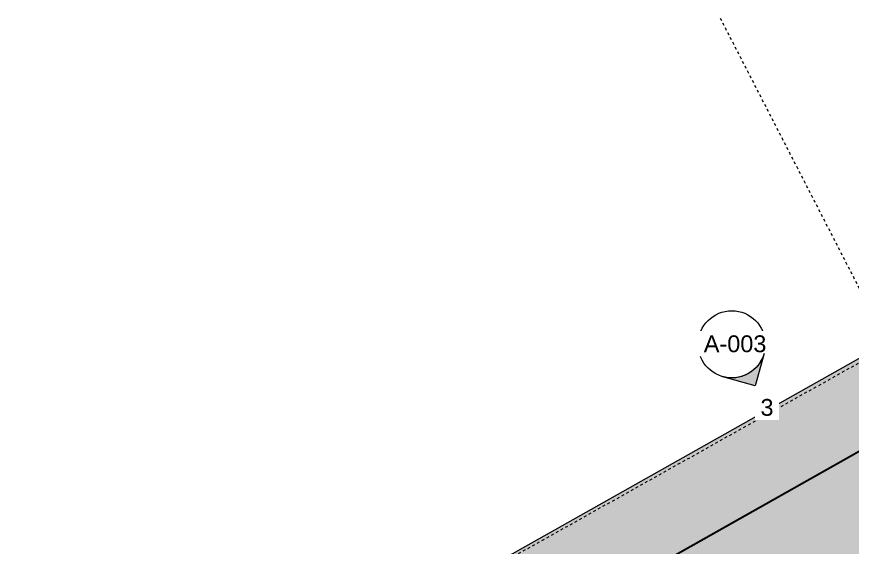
# Model space of a CAD drawing. Header units: metres. Extents: x -11.7 to 73.2, y 41.7 to 99.3.
# Drawn here: x -11.75 to 19.35, y 79.61 to 99.33 of the extents above; entities that cross this region are included whole.
import ezdxf

# ---------------------------------------------------------------- set-up
doc = ezdxf.new("R2010")
doc.units = ezdxf.units.M
doc.linetypes.add('Dash dot', pattern=[0.015875, 0.00635, -0.004763, 0, -0.004763])
for name, color, linetype, lineweight in [('A-DETL', 3, 'Continuous', 5), ('A-PISO', 51, 'Continuous', 9), ('A-PISO-ACHU', 8, 'Continuous', 9), ('A-TEXT-SIMB', 111, 'Continuous', 5)]:
    doc.layers.add(name, color=color, linetype=linetype, lineweight=lineweight)
doc.styles.add('Arial_1', font='arial.ttf', dxfattribs={"height": 0.625})

# ---------------------------------------------------------------- blocks, each defined once
blk = doc.blocks.new('Elevation - Flecha rellenada-118254-Nivel 1')
at = {"layer": 'A-TEXT-SIMB'}
blk.add_circle((0, 0), 0.005, dxfattribs=at)
blk = doc.blocks.new('Elevation - Flecha rellenada-117977-Nivel 1')
at = {"layer": 'A-TEXT-SIMB'}
h = blk.add_hatch(color=256, dxfattribs=at)
edge = h.paths.add_edge_path(flags=0)
edge.add_line((-0.00354, 0.00354), (0, 0.00707))
edge.add_line((0, 0.00707), (0.00354, 0.00354))
edge.add_arc((0, 0), 0.005, 45, 135)
for p, q in [((0, 0.00707), (-0.00354, 0.00354)), ((0, 0.00707), (-0.00354, 0.00354)), ((0.00354, 0.00354), (0, 0.00707)), ((0.00354, 0.00354), (0, 0.00707))]:
    blk.add_line(p, q, dxfattribs=at)
blk.add_arc((0, 0), 0.005, 45, 135, dxfattribs=at)
blk.add_arc((0, 0), 0.005, 45, 135, dxfattribs=at)

msp = doc.modelspace()

# ---------------------------------------------------------------- hatches: boundary and pattern name
at = {"layer": 'A-PISO-ACHU', "lineweight": 5}
h = msp.add_hatch(color=256, dxfattribs=at)
edge = h.paths.add_edge_path(flags=0)
edge.add_line((-11.744, 67.478), (-11.744, 68.992))
edge.add_line((-11.744, 68.992), (20.68, 87.24))
edge.add_line((20.68, 87.24), (42.763, 99.321))
edge.add_line((42.763, 99.321), (49.014, 99.321))
edge.add_line((49.014, 99.321), (22.136, 84.617))
edge.add_line((22.136, 84.617), (-8.422, 67.419))
edge.add_arc((-9.969, 75.372), 8.102, 263.7019, 281.0136, ccw=False)
edge.add_arc((-12.533, 60.522), 7, 76.1603, 83.5347)
h.paths.add_polyline_path([(73.158, 99.321), (73.158, 41.66)], flags=0)
edge = h.paths.add_edge_path(flags=0)
edge.add_line((69.851, 99.321), (73.158, 99.321))
edge.add_line((65.916, 97.168), (69.851, 99.321))
edge = h.paths.add_edge_path(flags=0)
edge.add_line((73.158, 51.904), (73.158, 50.909))
edge.add_line((73.158, 50.909), (67.409, 50.912))
edge.add_line((67.409, 50.912), (67.406, 45.89))
edge.add_arc((67.769, 48.868), 3, 197.8091, 263.0532, ccw=False)
edge.add_line((64.913, 47.95), (64.926, 52.057))
edge.add_arc((67.357, 51.838), 2.44, 138.4696, 174.8617, ccw=False)
edge.add_line((65.53, 53.456), (67.412, 55.146))
edge.add_line((67.412, 55.146), (67.438, 93.14))
edge.add_line((67.438, 93.14), (65.566, 94.511))
edge.add_arc((67.872, 96.43), 3, 186.297, 219.7758, ccw=False)
edge.add_line((64.89, 96.101), (64.89, 96.179))
edge.add_line((64.89, 96.179), (64.884, 98.083))
edge.add_arc((67.871, 97.808), 3, 152.3867, 174.7408, ccw=False)
edge.add_arc((100.814, 69.292), 46.495, 139.7706, 139.9679, ccw=False)
edge.add_line((65.316, 99.321), (73.158, 99.321))
edge.add_line((65.918, 96.156), (65.916, 97.168))
edge.add_arc((67.9, 96.421), 2, 187.6142, 217.5848)
edge.add_line((66.315, 95.202), (68.416, 93.664))
edge.add_line((68.416, 93.664), (68.432, 51.911))
edge.add_line((68.432, 51.911), (73.158, 51.904))
h.paths.add_polyline_path([(20.105, 57.717), (26.684, 61.399), (27.997, 59.062), (49.236, 71.036), (49.236, 57.717)], flags=0)
edge = h.paths.add_edge_path(flags=0)
edge.add_line((-5.712, 46.001), (54.461, 46.001))
edge.add_line((54.461, 46.001), (54.461, 90.902))
edge.add_line((54.461, 90.902), (26.988, 75.873))
edge.add_line((26.988, 75.873), (-6.336, 57.118))
edge.add_arc((5.07, 53.317), 12.023, 127.3503, 161.5712, ccw=False)
edge.add_line((-2.224, 62.875), (25.532, 78.496))
edge.add_line((25.532, 78.496), (55.413, 94.842))
edge.add_arc((56.806, 92.034), 3.135, 2.608, 116.3852, ccw=False)
edge.add_line((59.938, 92.176), (59.934, 86.617))
edge.add_line((59.934, 86.617), (57.431, 79.662))
edge.add_line((57.431, 79.662), (57.411, 49.633))
edge.add_line((57.411, 49.633), (57.408, 44.767))
edge.add_arc((59.408, 44.765), 2, 179.9609, 218.8093)
edge.add_line((57.849, 43.512), (59.338, 41.66))
edge.add_line((59.338, 41.66), (54.903, 41.66))
edge.add_line((54.903, 41.66), (54.904, 42.467))
edge.add_line((54.904, 42.467), (49.904, 42.473))
edge.add_line((49.904, 42.473), (49.903, 41.66))
edge.add_line((49.903, 41.66), (40.86, 41.66))
edge.add_line((40.86, 41.66), (40.849, 42.426))
edge.add_line((40.849, 42.426), (19.669, 42.426))
edge.add_line((19.669, 42.426), (19.663, 41.66))
edge.add_line((19.663, 41.66), (-5.714, 41.66))
edge.add_line((-5.714, 41.66), (-5.712, 46.001))
h = msp.add_hatch(color=256, dxfattribs=at)
h.paths.add_polyline_path([(73.158, 99.321), (73.158, 41.66)], flags=0)
edge = h.paths.add_edge_path(flags=0)
edge.add_line((49.017, 99.321), (73.158, 99.321))
edge.add_line((65.293, 99.321), (73.158, 99.321))
edge.add_arc((100.805, 69.311), 46.495, 139.8002, 140.007)
edge.add_arc((67.844, 97.804), 3, 152.4258, 174.7799)
edge.add_line((64.856, 98.077), (64.862, 96.6))
edge.add_line((64.862, 96.6), (59.465, 93.643))
edge.add_arc((56.782, 92.022), 3.135, 31.1418, 116.4243)
edge.add_line((55.387, 94.829), (25.518, 78.463))
edge.add_line((25.518, 78.463), (-2.228, 62.823))
edge.add_arc((5.073, 53.27), 12.023, 127.3894, 158.5358)
edge.add_arc((-12.535, 60.463), 7, 276.4834, 336.479, ccw=False)
edge.add_line((-11.744, 53.508), (-11.744, 67.418))
edge.add_arc((-12.535, 60.463), 7, 76.1994, 83.5166, ccw=False)
edge.add_arc((-9.982, 75.315), 8.102, 263.741, 281.0527)
edge.add_line((-8.429, 67.363), (22.117, 84.582))
edge.add_line((22.117, 84.582), (49.017, 99.321))

# ---------------------------------------------------------------- linework, layer by layer
at = {"layer": 'A-DETL', "linetype": 'Dash dot'}
for p, q in [((20.717, 87.094), (14.418, 99.321)), ((-11.744, 68.92), (20.717, 87.094))]:
    msp.add_line(p, q, dxfattribs=at)
at = {"layer": 'A-PISO'}
for p, q in [((-11.744, 68.992), (20.68, 87.24)), ((-8.429, 67.363), (22.117, 84.582)), ((22.136, 84.617), (-8.422, 67.419))]:
    msp.add_line(p, q, dxfattribs=at)

# ---------------------------------------------------------------- block references
at = {"layer": 'A-TEXT-SIMB', "xscale": 249.9999999999999, "yscale": 249.9999999999999, "zscale": 249.9999999999999, "rotation": 29.28185002116716}
msp.add_blockref('Elevation - Flecha rellenada-118254-Nivel 1', (14.864, 87.156), dxfattribs=at)

# ---------------------------------------------------------------- next in the draw order: texts
at = {"layer": 'A-TEXT-SIMB', "insert": (14.987, 87.488), "char_height": 0.625, "width": 2.78529, "attachment_point": 2, "line_spacing_factor": 0.941778, "style": 'Arial_1', "bg_fill": 3, "box_fill_scale": 1.25, "bg_fill_color": 256, "bg_fill_true_color": 13158600, "bg_fill_transparency": 0}
msp.add_mtext('A-003', dxfattribs=at)

# ---------------------------------------------------------------- next in the draw order: block references
at = {"layer": 'A-TEXT-SIMB', "extrusion": (0, 0, -1), "xscale": 249.9999999999999, "yscale": 249.9999999999999, "zscale": 249.9999999999999, "rotation": 150.7181499788329}
msp.add_blockref('Elevation - Flecha rellenada-117977-Nivel 1', (-14.864, 87.156), dxfattribs=at)

# ---------------------------------------------------------------- next in the draw order: texts
at = {"layer": 'A-TEXT-SIMB', "insert": (16.175, 85.123), "char_height": 0.625, "width": 0.58154, "attachment_point": 2, "line_spacing_factor": 0.941778, "style": 'Arial_1', "bg_fill": 3, "box_fill_scale": 1.25, "bg_fill_color": 256, "bg_fill_true_color": 13158600, "bg_fill_transparency": 0}
msp.add_mtext('3', dxfattribs=at)

doc.saveas('drawing.dxf')
